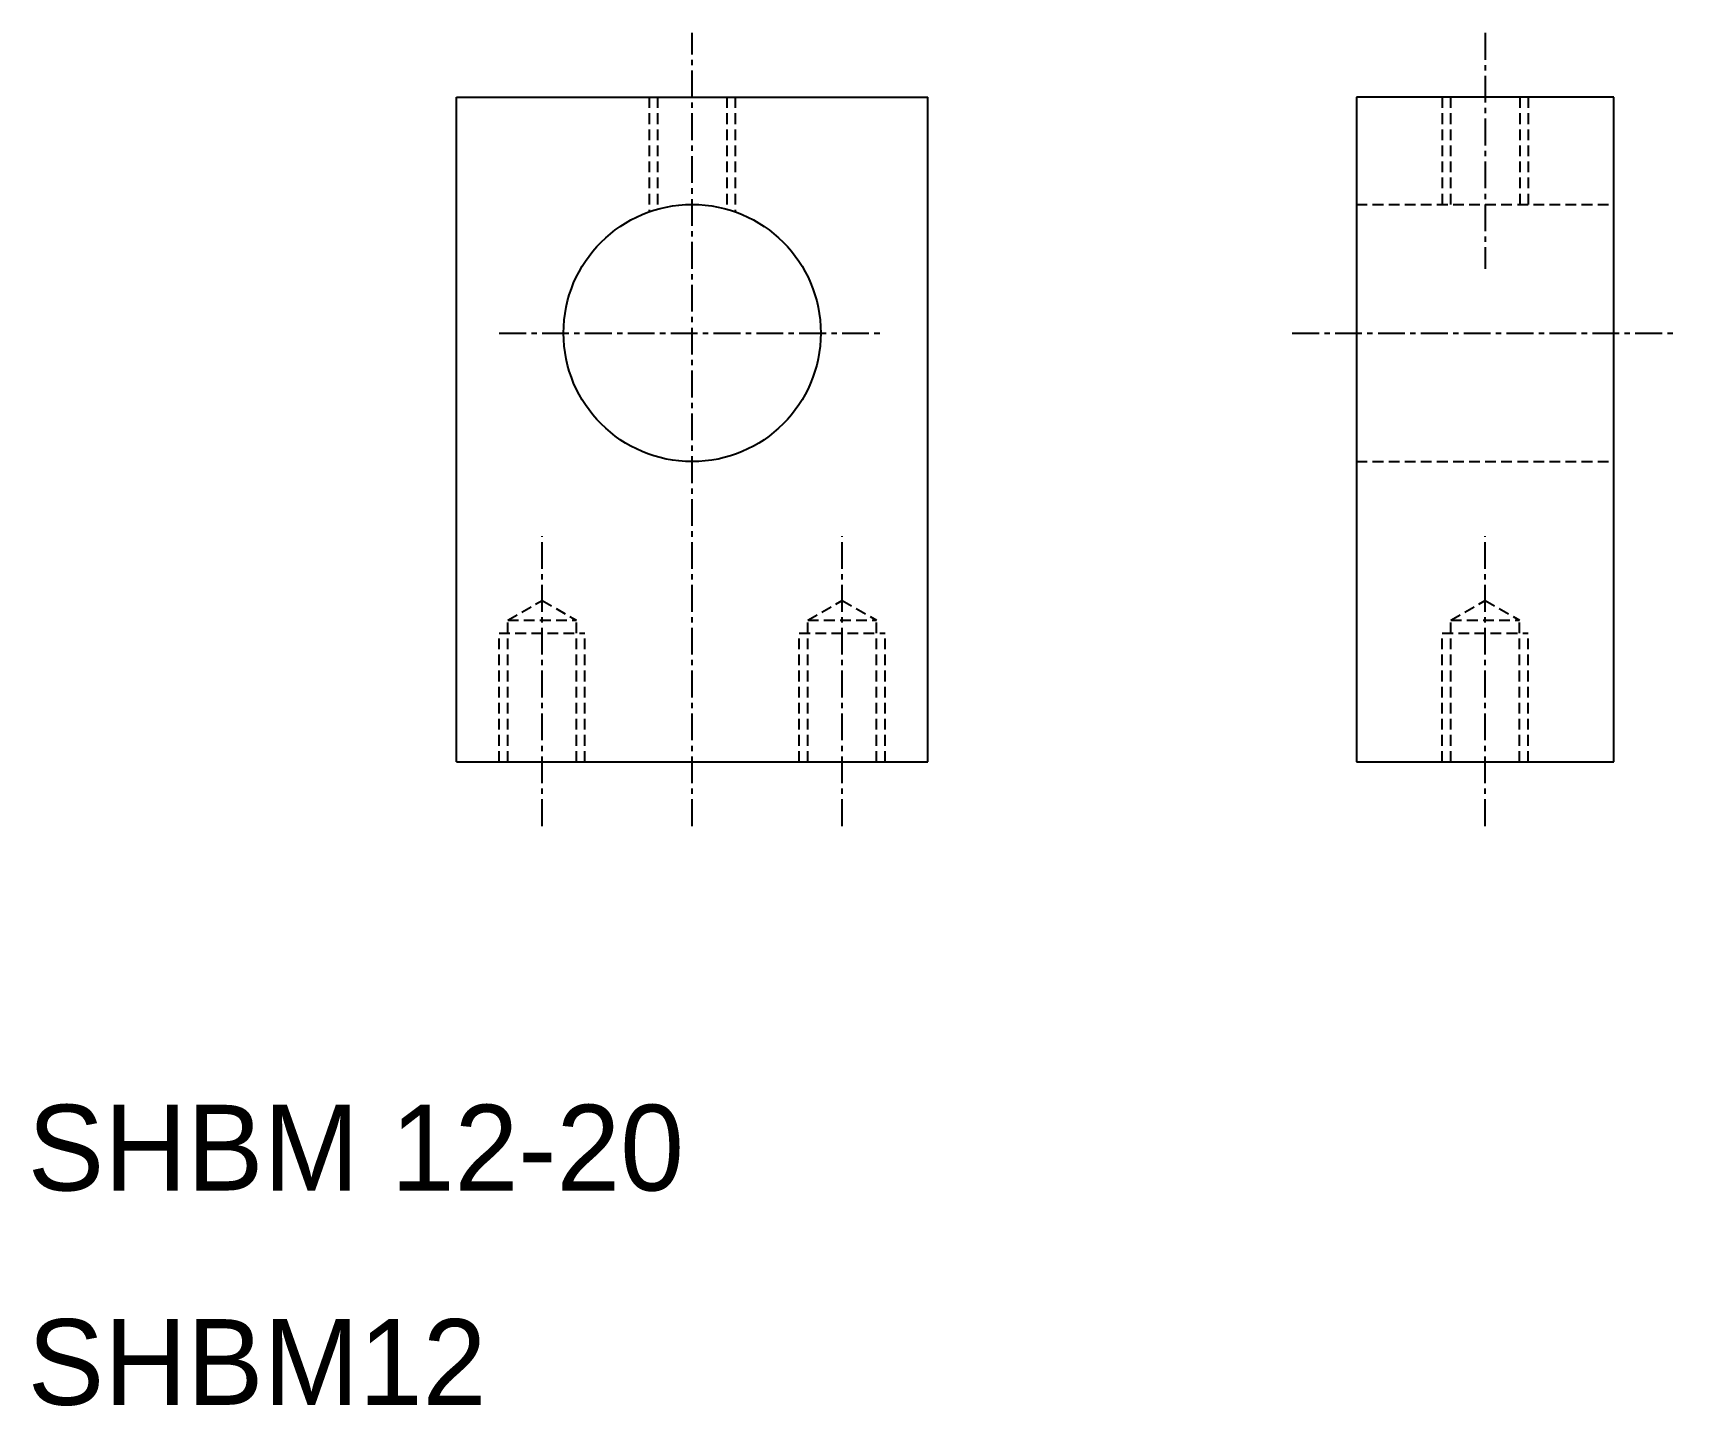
# Model space of a CAD drawing. Extents: x 10.2 to 87, y 9.9 to 74.
import ezdxf

# ---------------------------------------------------------------- set-up
doc = ezdxf.new("R2010")
doc.units = 0
doc.linetypes.add('CENTER', pattern=[2, 1.25, -0.25, 0.25, -0.25])
doc.linetypes.add('DASHED', pattern=[0.75, 0.5, -0.25])
doc.layers.get('0').update_dxf_attribs({"linetype": 'CONTINUOUS'})
doc.layers.add('CENTER', color=1, linetype='CENTER')

msp = doc.modelspace()

# ---------------------------------------------------------------- linework, layer by layer
at = {"color": 7, "linetype": 'CONTINUOUS'}
for p, q in [((30, 40), (30, 71)), ((30, 71), (52, 71)), ((52, 40), (52, 71)), ((84, 71), (72, 71)), ((72, 71), (72, 40)), ((84, 40), (84, 71)), ((30, 40), (52, 40)), ((72, 40), (84, 40))]:
    msp.add_line(p, q, dxfattribs=at)
at = {"color": 3, "linetype": 'DASHED'}
for p, q in [((39, 71), (39, 65.657)), ((39.379, 71), (39.379, 65.777)), ((42.621, 71), (42.621, 65.777)), ((43, 71), (43, 65.657)), ((76, 71), (76, 66)), ((76.379, 71), (76.379, 66)), ((79.621, 71), (79.621, 66)), ((80, 71), (80, 66)), ((72, 66), (84, 66)), ((72, 54), (84, 54)), ((32.4, 46.6), (34, 47.524)), ((34, 47.524), (35.6, 46.6)), ((46.4, 46.6), (48, 47.524)), ((48, 47.524), (49.6, 46.6)), ((76.4, 46.6), (78, 47.524)), ((78, 47.524), (79.6, 46.6)), ((32.4, 40), (32.4, 46.6)), ((32.4, 46.6), (35.6, 46.6)), ((35.6, 40), (35.6, 46.6)), ((46.4, 40), (46.4, 46.6)), ((46.4, 46.6), (49.6, 46.6)), ((49.6, 40), (49.6, 46.6)), ((76.4, 46.6), (79.6, 46.6)), ((76.4, 40), (76.4, 46.6)), ((79.6, 40), (79.6, 46.6)), ((32, 40), (32, 46)), ((32, 46), (36, 46)), ((36, 40), (36, 46)), ((46, 40), (46, 46)), ((46, 46), (50, 46)), ((50, 40), (50, 46)), ((76, 46), (80, 46)), ((76, 40), (76, 46)), ((80, 40), (80, 46))]:
    msp.add_line(p, q, dxfattribs=at)
at = {"color": 7, "linetype": 'CONTINUOUS'}
msp.add_circle((41, 60), 6, dxfattribs=at)
at = {"layer": 'CENTER', "color": 1, "linetype": 'CENTER'}
for p, q in [((41, 37), (41, 74)), ((78, 74), (78, 63)), ((32, 60), (50, 60)), ((69, 60), (87, 60)), ((34, 37), (34, 50.524)), ((48, 37), (48, 50.524)), ((78, 37), (78, 50.524))]:
    msp.add_line(p, q, dxfattribs=at)

# ---------------------------------------------------------------- texts
at = {"color": 7, "linetype": 'CONTINUOUS'}
for s, p in [('SHBM 12-20', (10, 20)), ('SHBM12', (10, 10))]:
    msp.add_text(s, height=4, dxfattribs=at).set_placement(p)

doc.saveas('drawing.dxf')
